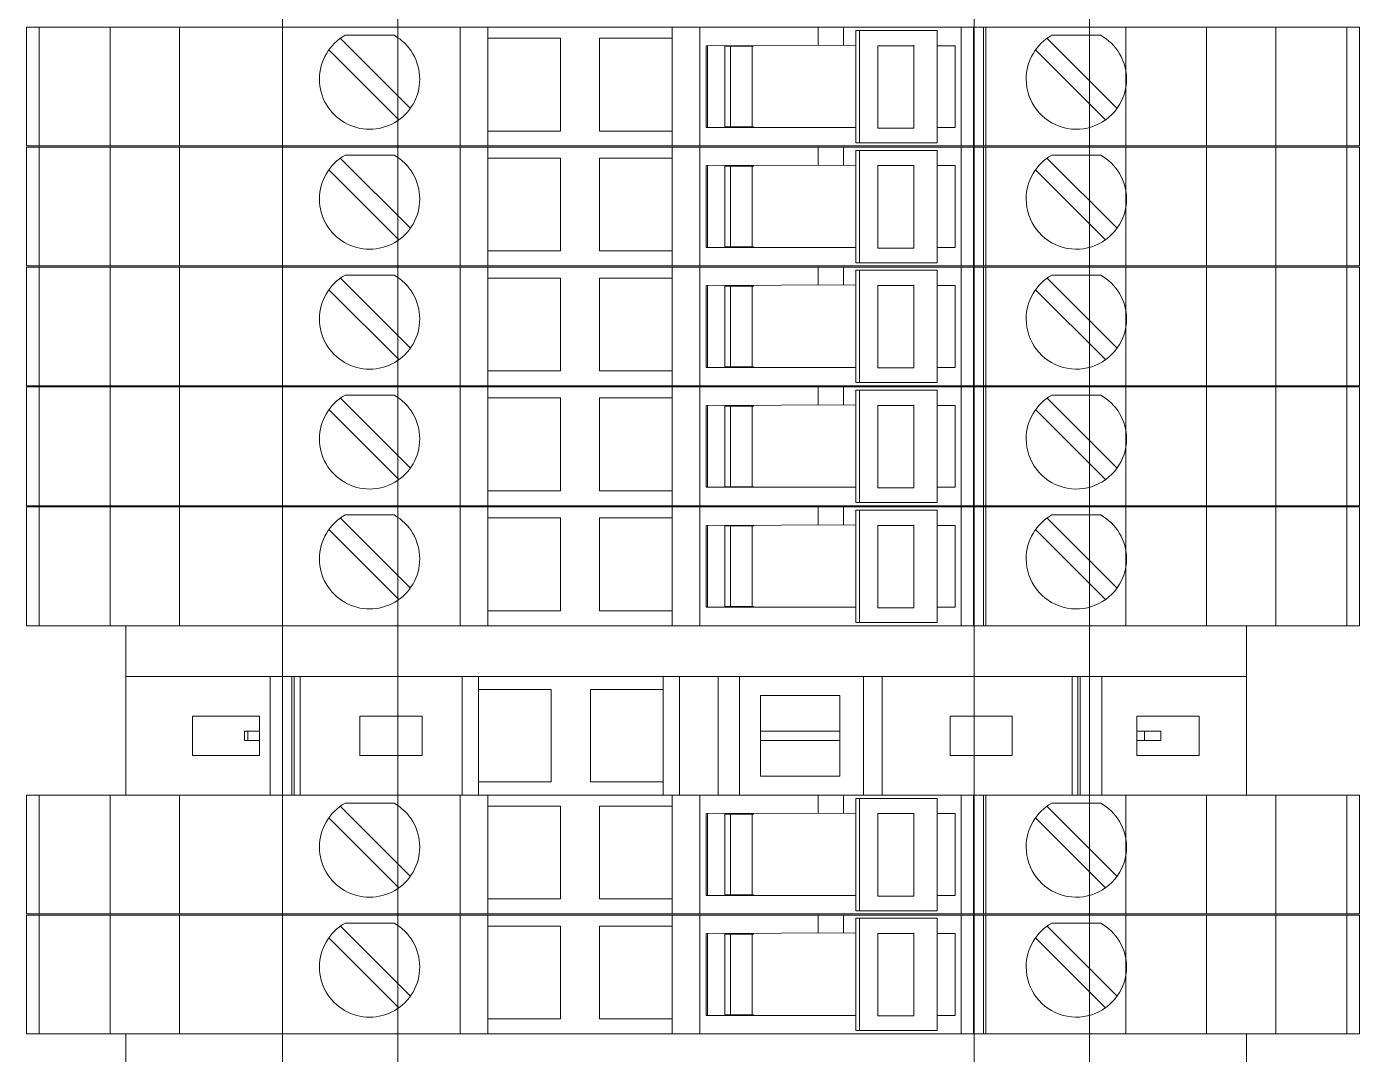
# Model space of a CAD drawing. Header units: millimetres. Extents: x 4962 to 7449, y 754 to 2938.
# Drawn here: x 6796.5 to 6854.3, y 2262.3 to 2306.9 of the extents above; entities that cross this region are included whole.
import ezdxf

# ---------------------------------------------------------------- set-up
doc = ezdxf.new("R2010")
doc.units = ezdxf.units.MM
doc.layers.add('000-PI-Oprema', color=30, linetype='Continuous', lineweight=5)
doc.layers.add('004-PI-DIN Šina', color=3, linetype='Continuous')

msp = doc.modelspace()

# ---------------------------------------------------------------- linework, layer by layer
at = {"color": 0, "linetype": 'ByBlock', "lineweight": 0, "ltscale": 0.25}
for points in [[(6800.846, 2280.885), (6800.846, 2273.535), (6849.446, 2273.535), (6849.446, 2280.885), (6800.846, 2280.885)], [(6800.846, 2263.185), (6800.846, 2255.835), (6849.446, 2255.835), (6849.446, 2263.185), (6800.846, 2263.185)]]:
    msp.add_lwpolyline(points, dxfattribs=at)
at = {"layer": '000-PI-Oprema', "color": 0, "linetype": 'ByBlock', "lineweight": 0}
for p, q in [((6796.546, 2306.835), (6815.346, 2306.835)), ((6796.546, 2301.685), (6796.546, 2306.835)), ((6797.093, 2306.835), (6797.093, 2301.685)), ((6800.17, 2301.685), (6800.17, 2306.835)), ((6803.17, 2301.685), (6803.17, 2306.835)), ((6815.346, 2306.835), (6816.546, 2306.835)), ((6815.346, 2301.685), (6815.346, 2306.835)), ((6824.546, 2306.835), (6816.546, 2306.835)), ((6816.546, 2306.835), (6816.546, 2306.835)), ((6816.546, 2301.685), (6816.546, 2306.835)), ((6824.546, 2306.835), (6825.746, 2306.835)), ((6824.546, 2306.835), (6824.546, 2306.835)), ((6824.546, 2306.835), (6824.546, 2301.685)), ((6825.746, 2306.835), (6830.871, 2306.835)), ((6825.746, 2306.835), (6825.746, 2301.685)), ((6830.346, 2306.835), (6830.346, 2306.835)), ((6831.967, 2306.835), (6830.871, 2306.835)), ((6830.871, 2306.835), (6830.871, 2306.835)), ((6830.871, 2306.835), (6830.874, 2306.054)), ((6831.971, 2306.835), (6831.967, 2306.835)), ((6831.971, 2306.835), (6854.346, 2306.835)), ((6831.971, 2306.835), (6831.971, 2306.835)), ((6831.971, 2306.058), (6831.971, 2306.835)), ((6835.396, 2306.835), (6835.396, 2306.835)), ((6837.077, 2301.685), (6837.077, 2306.835)), ((6837.619, 2306.835), (6837.619, 2301.685)), ((6838.046, 2306.835), (6838.046, 2306.835)), ((6838.046, 2306.835), (6838.046, 2301.685)), ((6838.146, 2301.685), (6838.146, 2306.835)), ((6844.222, 2301.685), (6844.222, 2306.835)), ((6847.722, 2301.685), (6847.722, 2306.835)), ((6850.722, 2301.685), (6850.722, 2306.835)), ((6853.799, 2306.835), (6853.799, 2301.685)), ((6854.346, 2301.685), (6854.346, 2306.835)), ((6810.151, 2306.35), (6813.187, 2303.315)), ((6810.363, 2306.485), (6810.363, 2306.485)), ((6812.48, 2306.485), (6810.363, 2306.485)), ((6812.48, 2306.485), (6812.48, 2306.485)), ((6816.546, 2306.36), (6816.546, 2306.36)), ((6819.696, 2306.36), (6816.546, 2306.36)), ((6819.696, 2302.335), (6819.696, 2306.36)), ((6819.696, 2306.36), (6819.696, 2306.36)), ((6821.396, 2306.36), (6821.396, 2302.335)), ((6821.396, 2306.36), (6821.396, 2306.36)), ((6824.546, 2306.36), (6821.396, 2306.36)), ((6824.546, 2306.36), (6824.546, 2306.36)), ((6832.505, 2306.695), (6832.663, 2306.695)), ((6832.505, 2306.695), (6832.505, 2306.01)), ((6832.663, 2306.695), (6832.663, 2301.825)), ((6832.663, 2306.695), (6836.034, 2306.695)), ((6836.034, 2301.825), (6836.034, 2306.695)), ((6836.034, 2306.695), (6836.034, 2306.695)), ((6840.801, 2306.35), (6840.801, 2306.35)), ((6840.801, 2306.35), (6843.837, 2303.315)), ((6841.013, 2306.485), (6841.013, 2306.485)), ((6841.013, 2306.485), (6843.13, 2306.485)), ((6843.13, 2306.485), (6843.13, 2306.485)), ((6812.692, 2302.82), (6809.656, 2305.855)), ((6815.346, 2305.885), (6815.346, 2303.285)), ((6815.346, 2305.885), (6815.346, 2305.885)), ((6826.021, 2306.035), (6832.505, 2306.06)), ((6826.021, 2306.035), (6826.021, 2306.035)), ((6826.021, 2302.485), (6826.021, 2306.035)), ((6826.071, 2306.035), (6826.071, 2302.485)), ((6826.821, 2306.01), (6827.071, 2306.01)), ((6826.821, 2306.01), (6826.821, 2306.01)), ((6826.821, 2302.51), (6826.821, 2306.01)), ((6827.071, 2302.485), (6827.071, 2306.035)), ((6827.071, 2306.01), (6828.071, 2306.01)), ((6828.008, 2302.51), (6828.008, 2306.01)), ((6828.071, 2306.035), (6828.071, 2306.01)), ((6832.505, 2306.01), (6832.505, 2302.51)), ((6833.46, 2306.035), (6835.027, 2306.035)), ((6833.46, 2306.035), (6833.46, 2302.51)), ((6835.027, 2302.46), (6835.027, 2306.06)), ((6836.034, 2306.035), (6836.821, 2306.035)), ((6836.821, 2306.035), (6836.821, 2306.035)), ((6836.821, 2302.485), (6836.821, 2306.035)), ((6838.146, 2303.285), (6838.146, 2305.885)), ((6838.146, 2305.885), (6838.146, 2305.885)), ((6840.306, 2305.855), (6840.306, 2305.855)), ((6843.342, 2302.82), (6840.306, 2305.855)), ((6815.346, 2303.285), (6815.346, 2303.285)), ((6838.146, 2303.285), (6838.146, 2303.285)), ((6843.342, 2302.82), (6843.342, 2302.82)), ((6843.837, 2303.315), (6843.837, 2303.315)), ((6816.546, 2302.335), (6816.546, 2302.335)), ((6816.546, 2302.335), (6819.696, 2302.335)), ((6819.696, 2302.335), (6819.696, 2302.335)), ((6821.396, 2302.335), (6824.546, 2302.335)), ((6821.396, 2302.335), (6821.396, 2302.335)), ((6824.546, 2302.335), (6824.546, 2302.335)), ((6826.021, 2302.485), (6832.505, 2302.485)), ((6826.021, 2302.485), (6826.021, 2302.485)), ((6826.821, 2302.51), (6826.821, 2302.51)), ((6826.821, 2302.51), (6827.071, 2302.51)), ((6827.071, 2302.51), (6828.071, 2302.51)), ((6828.071, 2302.51), (6828.071, 2302.485)), ((6832.505, 2301.825), (6832.505, 2302.51)), ((6833.46, 2302.51), (6833.46, 2302.46)), ((6833.618, 2302.46), (6833.46, 2302.46)), ((6835.027, 2302.46), (6833.618, 2302.46)), ((6836.034, 2302.485), (6836.821, 2302.485)), ((6836.821, 2302.485), (6836.821, 2302.485)), ((6796.546, 2301.685), (6797.229, 2301.685)), ((6796.546, 2301.685), (6815.346, 2301.685)), ((6796.546, 2301.635), (6815.346, 2301.635)), ((6796.546, 2296.485), (6796.546, 2301.635)), ((6797.093, 2301.635), (6797.093, 2296.485)), ((6800.17, 2296.485), (6800.17, 2301.635)), ((6803.17, 2296.485), (6803.17, 2301.635)), ((6815.346, 2301.685), (6816.546, 2301.685)), ((6815.346, 2301.635), (6816.546, 2301.635)), ((6815.346, 2296.485), (6815.346, 2301.635)), ((6816.546, 2301.685), (6816.546, 2301.685)), ((6824.546, 2301.685), (6816.546, 2301.685)), ((6824.546, 2301.635), (6816.546, 2301.635)), ((6816.546, 2301.635), (6816.546, 2301.635)), ((6816.546, 2296.485), (6816.546, 2301.635)), ((6824.546, 2301.685), (6824.546, 2301.685)), ((6824.546, 2301.685), (6825.746, 2301.685)), ((6824.546, 2301.635), (6825.746, 2301.635)), ((6824.546, 2301.635), (6824.546, 2301.635)), ((6824.546, 2301.635), (6824.546, 2296.485)), ((6825.746, 2301.685), (6843.946, 2301.685)), ((6825.746, 2301.635), (6830.871, 2301.635)), ((6825.746, 2301.635), (6825.746, 2296.485)), ((6830.346, 2301.685), (6830.346, 2301.685)), ((6830.346, 2301.635), (6830.346, 2301.635)), ((6831.967, 2301.635), (6830.871, 2301.635)), ((6830.871, 2301.635), (6830.871, 2301.635)), ((6830.871, 2301.635), (6830.874, 2300.854)), ((6831.971, 2301.635), (6831.967, 2301.635)), ((6831.971, 2301.635), (6854.346, 2301.635)), ((6831.971, 2301.635), (6831.971, 2301.635)), ((6831.971, 2300.858), (6831.971, 2301.635)), ((6832.505, 2301.825), (6832.663, 2301.825)), ((6832.663, 2301.825), (6836.034, 2301.825)), ((6835.396, 2301.685), (6835.396, 2301.685)), ((6835.396, 2301.635), (6835.396, 2301.635)), ((6836.034, 2301.825), (6836.034, 2301.825)), ((6837.077, 2296.485), (6837.077, 2301.635)), ((6837.619, 2301.635), (6837.619, 2296.485)), ((6838.046, 2301.685), (6838.046, 2301.685)), ((6838.046, 2301.635), (6838.046, 2301.635)), ((6838.046, 2301.635), (6838.046, 2296.485)), ((6838.146, 2296.485), (6838.146, 2301.635)), ((6854.346, 2301.685), (6843.946, 2301.685)), ((6844.222, 2296.485), (6844.222, 2301.635)), ((6847.722, 2296.485), (6847.722, 2301.635)), ((6850.722, 2296.485), (6850.722, 2301.635)), ((6853.799, 2301.635), (6853.799, 2296.485)), ((6854.346, 2296.485), (6854.346, 2301.635)), ((6810.151, 2301.15), (6813.187, 2298.115)), ((6810.363, 2301.285), (6810.363, 2301.285)), ((6812.48, 2301.285), (6810.363, 2301.285)), ((6812.48, 2301.285), (6812.48, 2301.285)), ((6816.546, 2301.16), (6816.546, 2301.16)), ((6819.696, 2301.16), (6816.546, 2301.16)), ((6819.696, 2297.135), (6819.696, 2301.16)), ((6819.696, 2301.16), (6819.696, 2301.16)), ((6821.396, 2301.16), (6821.396, 2297.135)), ((6821.396, 2301.16), (6821.396, 2301.16)), ((6824.546, 2301.16), (6821.396, 2301.16)), ((6824.546, 2301.16), (6824.546, 2301.16)), ((6832.505, 2301.495), (6832.663, 2301.495)), ((6832.505, 2301.495), (6832.505, 2300.81)), ((6832.663, 2301.495), (6832.663, 2296.625)), ((6832.663, 2301.495), (6836.034, 2301.495)), ((6836.034, 2296.625), (6836.034, 2301.495)), ((6836.034, 2301.495), (6836.034, 2301.495)), ((6840.801, 2301.15), (6840.801, 2301.15)), ((6840.801, 2301.15), (6843.837, 2298.115)), ((6841.013, 2301.285), (6841.013, 2301.285)), ((6841.013, 2301.285), (6843.13, 2301.285)), ((6843.13, 2301.285), (6843.13, 2301.285)), ((6812.692, 2297.62), (6809.656, 2300.655)), ((6815.346, 2300.685), (6815.346, 2298.085)), ((6815.346, 2300.685), (6815.346, 2300.685)), ((6826.021, 2300.835), (6832.505, 2300.86)), ((6826.021, 2300.835), (6826.021, 2300.835)), ((6826.021, 2297.285), (6826.021, 2300.835)), ((6826.071, 2300.835), (6826.071, 2297.285)), ((6826.821, 2300.81), (6827.071, 2300.81)), ((6826.821, 2300.81), (6826.821, 2300.81)), ((6826.821, 2297.31), (6826.821, 2300.81)), ((6827.071, 2297.285), (6827.071, 2300.835)), ((6827.071, 2300.81), (6828.071, 2300.81)), ((6828.008, 2297.31), (6828.008, 2300.81)), ((6828.071, 2300.835), (6828.071, 2300.81)), ((6832.505, 2300.81), (6832.505, 2297.31)), ((6833.46, 2300.835), (6835.027, 2300.835)), ((6833.46, 2300.835), (6833.46, 2297.31)), ((6835.027, 2297.26), (6835.027, 2300.86)), ((6836.034, 2300.835), (6836.821, 2300.835)), ((6836.821, 2300.835), (6836.821, 2300.835)), ((6836.821, 2297.285), (6836.821, 2300.835)), ((6838.146, 2298.085), (6838.146, 2300.685)), ((6838.146, 2300.685), (6838.146, 2300.685)), ((6840.306, 2300.655), (6840.306, 2300.655)), ((6843.342, 2297.62), (6840.306, 2300.655)), ((6815.346, 2298.085), (6815.346, 2298.085)), ((6838.146, 2298.085), (6838.146, 2298.085)), ((6843.342, 2297.62), (6843.342, 2297.62)), ((6843.837, 2298.115), (6843.837, 2298.115)), ((6816.546, 2297.135), (6816.546, 2297.135)), ((6816.546, 2297.135), (6819.696, 2297.135)), ((6819.696, 2297.135), (6819.696, 2297.135)), ((6821.396, 2297.135), (6824.546, 2297.135)), ((6821.396, 2297.135), (6821.396, 2297.135)), ((6824.546, 2297.135), (6824.546, 2297.135)), ((6826.021, 2297.285), (6832.505, 2297.285)), ((6826.021, 2297.285), (6826.021, 2297.285)), ((6826.821, 2297.31), (6826.821, 2297.31)), ((6826.821, 2297.31), (6827.071, 2297.31)), ((6827.071, 2297.31), (6828.071, 2297.31)), ((6828.071, 2297.31), (6828.071, 2297.285)), ((6832.505, 2296.625), (6832.505, 2297.31)), ((6833.46, 2297.31), (6833.46, 2297.26)), ((6833.618, 2297.26), (6833.46, 2297.26)), ((6835.027, 2297.26), (6833.618, 2297.26)), ((6836.034, 2297.285), (6836.821, 2297.285)), ((6836.821, 2297.285), (6836.821, 2297.285)), ((6796.546, 2296.485), (6797.229, 2296.485)), ((6796.546, 2296.485), (6815.346, 2296.485)), ((6796.546, 2296.435), (6815.346, 2296.435)), ((6796.546, 2291.285), (6796.546, 2296.435)), ((6797.093, 2296.435), (6797.093, 2291.285)), ((6800.17, 2291.285), (6800.17, 2296.435)), ((6803.17, 2291.285), (6803.17, 2296.435)), ((6815.346, 2296.485), (6816.546, 2296.485)), ((6815.346, 2296.435), (6816.546, 2296.435)), ((6815.346, 2291.285), (6815.346, 2296.435)), ((6816.546, 2296.485), (6816.546, 2296.485)), ((6824.546, 2296.485), (6816.546, 2296.485)), ((6824.546, 2296.435), (6816.546, 2296.435)), ((6816.546, 2296.435), (6816.546, 2296.435)), ((6816.546, 2291.285), (6816.546, 2296.435)), ((6824.546, 2296.485), (6824.546, 2296.485)), ((6824.546, 2296.485), (6825.746, 2296.485)), ((6824.546, 2296.435), (6825.746, 2296.435)), ((6824.546, 2296.435), (6824.546, 2296.435)), ((6824.546, 2296.435), (6824.546, 2291.285)), ((6825.746, 2296.485), (6843.946, 2296.485)), ((6825.746, 2296.435), (6830.871, 2296.435)), ((6825.746, 2296.435), (6825.746, 2291.285)), ((6830.346, 2296.485), (6830.346, 2296.485)), ((6830.346, 2296.435), (6830.346, 2296.435)), ((6831.967, 2296.435), (6830.871, 2296.435)), ((6830.871, 2296.435), (6830.871, 2296.435)), ((6830.871, 2296.435), (6830.874, 2295.654)), ((6831.971, 2296.435), (6831.967, 2296.435)), ((6831.971, 2296.435), (6854.346, 2296.435)), ((6831.971, 2296.435), (6831.971, 2296.435)), ((6831.971, 2295.658), (6831.971, 2296.435)), ((6832.505, 2296.625), (6832.663, 2296.625)), ((6832.663, 2296.625), (6836.034, 2296.625)), ((6835.396, 2296.485), (6835.396, 2296.485)), ((6835.396, 2296.435), (6835.396, 2296.435)), ((6836.034, 2296.625), (6836.034, 2296.625)), ((6837.077, 2291.285), (6837.077, 2296.435)), ((6837.619, 2296.435), (6837.619, 2291.285)), ((6838.046, 2296.485), (6838.046, 2296.485)), ((6838.046, 2296.435), (6838.046, 2296.435)), ((6838.046, 2296.435), (6838.046, 2291.285)), ((6838.146, 2291.285), (6838.146, 2296.435)), ((6854.346, 2296.485), (6843.946, 2296.485)), ((6844.222, 2291.285), (6844.222, 2296.435)), ((6847.722, 2291.285), (6847.722, 2296.435)), ((6850.722, 2291.285), (6850.722, 2296.435)), ((6853.799, 2296.435), (6853.799, 2291.285)), ((6854.346, 2291.285), (6854.346, 2296.435)), ((6810.151, 2295.95), (6813.187, 2292.915)), ((6810.363, 2296.085), (6810.363, 2296.085)), ((6812.48, 2296.085), (6810.363, 2296.085)), ((6812.48, 2296.085), (6812.48, 2296.085)), ((6816.546, 2295.96), (6816.546, 2295.96)), ((6819.696, 2295.96), (6816.546, 2295.96)), ((6819.696, 2291.935), (6819.696, 2295.96)), ((6819.696, 2295.96), (6819.696, 2295.96)), ((6821.396, 2295.96), (6821.396, 2291.935)), ((6821.396, 2295.96), (6821.396, 2295.96)), ((6824.546, 2295.96), (6821.396, 2295.96)), ((6824.546, 2295.96), (6824.546, 2295.96)), ((6832.505, 2296.295), (6832.663, 2296.295)), ((6832.505, 2296.295), (6832.505, 2295.61)), ((6832.663, 2296.295), (6832.663, 2291.425)), ((6832.663, 2296.295), (6836.034, 2296.295)), ((6836.034, 2291.425), (6836.034, 2296.295)), ((6836.034, 2296.295), (6836.034, 2296.295)), ((6840.801, 2295.95), (6840.801, 2295.95)), ((6840.801, 2295.95), (6843.837, 2292.915)), ((6841.013, 2296.085), (6841.013, 2296.085)), ((6841.013, 2296.085), (6843.13, 2296.085)), ((6843.13, 2296.085), (6843.13, 2296.085)), ((6812.692, 2292.42), (6809.656, 2295.455)), ((6815.346, 2295.485), (6815.346, 2292.885)), ((6815.346, 2295.485), (6815.346, 2295.485)), ((6826.021, 2295.635), (6832.505, 2295.66)), ((6826.021, 2295.635), (6826.021, 2295.635)), ((6826.021, 2292.085), (6826.021, 2295.635)), ((6826.071, 2295.635), (6826.071, 2292.085)), ((6826.821, 2295.61), (6827.071, 2295.61)), ((6826.821, 2295.61), (6826.821, 2295.61)), ((6826.821, 2292.11), (6826.821, 2295.61)), ((6827.071, 2292.085), (6827.071, 2295.635)), ((6827.071, 2295.61), (6828.071, 2295.61)), ((6828.008, 2292.11), (6828.008, 2295.61)), ((6828.071, 2295.635), (6828.071, 2295.61)), ((6832.505, 2295.61), (6832.505, 2292.11)), ((6833.46, 2295.635), (6835.027, 2295.635)), ((6833.46, 2295.635), (6833.46, 2292.11)), ((6835.027, 2292.06), (6835.027, 2295.66)), ((6836.034, 2295.635), (6836.821, 2295.635)), ((6836.821, 2295.635), (6836.821, 2295.635)), ((6836.821, 2292.085), (6836.821, 2295.635)), ((6838.146, 2292.885), (6838.146, 2295.485)), ((6838.146, 2295.485), (6838.146, 2295.485)), ((6840.306, 2295.455), (6840.306, 2295.455)), ((6843.342, 2292.42), (6840.306, 2295.455)), ((6815.346, 2292.885), (6815.346, 2292.885)), ((6838.146, 2292.885), (6838.146, 2292.885)), ((6843.342, 2292.42), (6843.342, 2292.42)), ((6843.837, 2292.915), (6843.837, 2292.915)), ((6816.546, 2291.935), (6816.546, 2291.935)), ((6816.546, 2291.935), (6819.696, 2291.935)), ((6819.696, 2291.935), (6819.696, 2291.935)), ((6821.396, 2291.935), (6824.546, 2291.935)), ((6821.396, 2291.935), (6821.396, 2291.935)), ((6824.546, 2291.935), (6824.546, 2291.935)), ((6826.021, 2292.085), (6832.505, 2292.085)), ((6826.021, 2292.085), (6826.021, 2292.085)), ((6826.821, 2292.11), (6826.821, 2292.11)), ((6826.821, 2292.11), (6827.071, 2292.11)), ((6827.071, 2292.11), (6828.071, 2292.11)), ((6828.071, 2292.11), (6828.071, 2292.085)), ((6832.505, 2291.425), (6832.505, 2292.11)), ((6833.46, 2292.11), (6833.46, 2292.06)), ((6833.618, 2292.06), (6833.46, 2292.06)), ((6835.027, 2292.06), (6833.618, 2292.06)), ((6836.034, 2292.085), (6836.821, 2292.085)), ((6836.821, 2292.085), (6836.821, 2292.085)), ((6796.546, 2291.285), (6797.229, 2291.285)), ((6796.546, 2291.285), (6815.346, 2291.285)), ((6796.546, 2291.235), (6815.346, 2291.235)), ((6796.546, 2286.085), (6796.546, 2291.235)), ((6797.093, 2291.235), (6797.093, 2286.085)), ((6800.17, 2286.085), (6800.17, 2291.235)), ((6803.17, 2286.085), (6803.17, 2291.235)), ((6815.346, 2291.285), (6816.546, 2291.285)), ((6815.346, 2291.235), (6816.546, 2291.235)), ((6815.346, 2286.085), (6815.346, 2291.235)), ((6816.546, 2291.285), (6816.546, 2291.285)), ((6824.546, 2291.285), (6816.546, 2291.285)), ((6824.546, 2291.235), (6816.546, 2291.235)), ((6816.546, 2291.235), (6816.546, 2291.235)), ((6816.546, 2286.085), (6816.546, 2291.235)), ((6824.546, 2291.285), (6824.546, 2291.285)), ((6824.546, 2291.285), (6825.746, 2291.285)), ((6824.546, 2291.235), (6825.746, 2291.235)), ((6824.546, 2291.235), (6824.546, 2291.235)), ((6824.546, 2291.235), (6824.546, 2286.085)), ((6825.746, 2291.285), (6843.946, 2291.285)), ((6825.746, 2291.235), (6830.871, 2291.235)), ((6825.746, 2291.235), (6825.746, 2286.085)), ((6830.346, 2291.285), (6830.346, 2291.285)), ((6830.346, 2291.235), (6830.346, 2291.235)), ((6831.967, 2291.235), (6830.871, 2291.235)), ((6830.871, 2291.235), (6830.871, 2291.235)), ((6830.871, 2291.235), (6830.874, 2290.454)), ((6831.971, 2291.235), (6831.967, 2291.235)), ((6831.971, 2291.235), (6854.346, 2291.235)), ((6831.971, 2291.235), (6831.971, 2291.235)), ((6831.971, 2290.458), (6831.971, 2291.235)), ((6832.505, 2291.425), (6832.663, 2291.425)), ((6832.663, 2291.425), (6836.034, 2291.425)), ((6835.396, 2291.285), (6835.396, 2291.285)), ((6835.396, 2291.235), (6835.396, 2291.235)), ((6836.034, 2291.425), (6836.034, 2291.425)), ((6837.077, 2286.085), (6837.077, 2291.235)), ((6837.619, 2291.235), (6837.619, 2286.085)), ((6838.046, 2291.285), (6838.046, 2291.285)), ((6838.046, 2291.235), (6838.046, 2291.235)), ((6838.046, 2291.235), (6838.046, 2286.085)), ((6838.146, 2286.085), (6838.146, 2291.235)), ((6854.346, 2291.285), (6843.946, 2291.285)), ((6844.222, 2286.085), (6844.222, 2291.235)), ((6847.722, 2286.085), (6847.722, 2291.235)), ((6850.722, 2286.085), (6850.722, 2291.235)), ((6853.799, 2291.235), (6853.799, 2286.085)), ((6854.346, 2286.085), (6854.346, 2291.235)), ((6810.151, 2290.75), (6813.187, 2287.715)), ((6810.363, 2290.885), (6810.363, 2290.885)), ((6812.48, 2290.885), (6810.363, 2290.885)), ((6812.48, 2290.885), (6812.48, 2290.885)), ((6816.546, 2290.76), (6816.546, 2290.76)), ((6819.696, 2290.76), (6816.546, 2290.76)), ((6819.696, 2286.735), (6819.696, 2290.76)), ((6819.696, 2290.76), (6819.696, 2290.76)), ((6821.396, 2290.76), (6821.396, 2286.735)), ((6821.396, 2290.76), (6821.396, 2290.76)), ((6824.546, 2290.76), (6821.396, 2290.76)), ((6824.546, 2290.76), (6824.546, 2290.76)), ((6832.505, 2291.095), (6832.663, 2291.095)), ((6832.505, 2291.095), (6832.505, 2290.41)), ((6832.663, 2291.095), (6832.663, 2286.225)), ((6832.663, 2291.095), (6836.034, 2291.095)), ((6836.034, 2286.225), (6836.034, 2291.095)), ((6836.034, 2291.095), (6836.034, 2291.095)), ((6840.801, 2290.75), (6840.801, 2290.75)), ((6840.801, 2290.75), (6843.837, 2287.715)), ((6841.013, 2290.885), (6841.013, 2290.885)), ((6841.013, 2290.885), (6843.13, 2290.885)), ((6843.13, 2290.885), (6843.13, 2290.885)), ((6812.692, 2287.22), (6809.656, 2290.255)), ((6815.346, 2290.285), (6815.346, 2287.685)), ((6815.346, 2290.285), (6815.346, 2290.285)), ((6826.021, 2290.435), (6832.505, 2290.46)), ((6826.021, 2290.435), (6826.021, 2290.435)), ((6826.021, 2286.885), (6826.021, 2290.435)), ((6826.071, 2290.435), (6826.071, 2286.885)), ((6826.821, 2290.41), (6827.071, 2290.41)), ((6826.821, 2290.41), (6826.821, 2290.41)), ((6826.821, 2286.91), (6826.821, 2290.41)), ((6827.071, 2286.885), (6827.071, 2290.435)), ((6827.071, 2290.41), (6828.071, 2290.41)), ((6828.008, 2286.91), (6828.008, 2290.41)), ((6828.071, 2290.435), (6828.071, 2290.41)), ((6832.505, 2290.41), (6832.505, 2286.91)), ((6833.46, 2290.435), (6835.027, 2290.435)), ((6833.46, 2290.435), (6833.46, 2286.91)), ((6835.027, 2286.86), (6835.027, 2290.46)), ((6836.034, 2290.435), (6836.821, 2290.435)), ((6836.821, 2290.435), (6836.821, 2290.435)), ((6836.821, 2286.885), (6836.821, 2290.435)), ((6838.146, 2287.685), (6838.146, 2290.285)), ((6838.146, 2290.285), (6838.146, 2290.285)), ((6840.306, 2290.255), (6840.306, 2290.255)), ((6843.342, 2287.22), (6840.306, 2290.255)), ((6815.346, 2287.685), (6815.346, 2287.685)), ((6838.146, 2287.685), (6838.146, 2287.685)), ((6843.342, 2287.22), (6843.342, 2287.22)), ((6843.837, 2287.715), (6843.837, 2287.715)), ((6816.546, 2286.735), (6816.546, 2286.735)), ((6816.546, 2286.735), (6819.696, 2286.735)), ((6819.696, 2286.735), (6819.696, 2286.735)), ((6821.396, 2286.735), (6824.546, 2286.735)), ((6821.396, 2286.735), (6821.396, 2286.735)), ((6824.546, 2286.735), (6824.546, 2286.735)), ((6826.021, 2286.885), (6832.505, 2286.885)), ((6826.021, 2286.885), (6826.021, 2286.885)), ((6826.821, 2286.91), (6826.821, 2286.91)), ((6826.821, 2286.91), (6827.071, 2286.91)), ((6827.071, 2286.91), (6828.071, 2286.91)), ((6828.071, 2286.91), (6828.071, 2286.885)), ((6832.505, 2286.225), (6832.505, 2286.91)), ((6833.46, 2286.91), (6833.46, 2286.86)), ((6833.618, 2286.86), (6833.46, 2286.86)), ((6835.027, 2286.86), (6833.618, 2286.86)), ((6836.034, 2286.885), (6836.821, 2286.885)), ((6836.821, 2286.885), (6836.821, 2286.885)), ((6796.546, 2286.085), (6797.229, 2286.085)), ((6796.546, 2286.085), (6815.346, 2286.085)), ((6796.546, 2286.035), (6815.346, 2286.035)), ((6796.546, 2280.885), (6796.546, 2286.035)), ((6797.093, 2286.035), (6797.093, 2280.885)), ((6800.17, 2280.885), (6800.17, 2286.035)), ((6803.17, 2280.885), (6803.17, 2286.035)), ((6815.346, 2286.085), (6816.546, 2286.085)), ((6815.346, 2286.035), (6816.546, 2286.035)), ((6815.346, 2280.885), (6815.346, 2286.035)), ((6816.546, 2286.085), (6816.546, 2286.085)), ((6824.546, 2286.085), (6816.546, 2286.085)), ((6824.546, 2286.035), (6816.546, 2286.035)), ((6816.546, 2286.035), (6816.546, 2286.035)), ((6816.546, 2280.885), (6816.546, 2286.035)), ((6824.546, 2286.085), (6824.546, 2286.085)), ((6824.546, 2286.085), (6825.746, 2286.085)), ((6824.546, 2286.035), (6825.746, 2286.035)), ((6824.546, 2286.035), (6824.546, 2286.035)), ((6824.546, 2286.035), (6824.546, 2280.885)), ((6825.746, 2286.085), (6843.946, 2286.085)), ((6825.746, 2286.035), (6830.871, 2286.035)), ((6825.746, 2286.035), (6825.746, 2280.885)), ((6830.346, 2286.085), (6830.346, 2286.085)), ((6830.346, 2286.035), (6830.346, 2286.035)), ((6831.967, 2286.035), (6830.871, 2286.035)), ((6830.871, 2286.035), (6830.871, 2286.035)), ((6830.871, 2286.035), (6830.874, 2285.254)), ((6831.971, 2286.035), (6831.967, 2286.035)), ((6831.971, 2286.035), (6854.346, 2286.035)), ((6831.971, 2286.035), (6831.971, 2286.035)), ((6831.971, 2285.258), (6831.971, 2286.035)), ((6832.505, 2286.225), (6832.663, 2286.225)), ((6832.663, 2286.225), (6836.034, 2286.225)), ((6835.396, 2286.085), (6835.396, 2286.085)), ((6835.396, 2286.035), (6835.396, 2286.035)), ((6836.034, 2286.225), (6836.034, 2286.225)), ((6837.077, 2280.885), (6837.077, 2286.035)), ((6837.619, 2286.035), (6837.619, 2280.885)), ((6838.046, 2286.085), (6838.046, 2286.085)), ((6838.046, 2286.035), (6838.046, 2286.035)), ((6838.046, 2286.035), (6838.046, 2280.885)), ((6838.146, 2280.885), (6838.146, 2286.035)), ((6854.346, 2286.085), (6843.946, 2286.085)), ((6844.222, 2280.885), (6844.222, 2286.035)), ((6847.722, 2280.885), (6847.722, 2286.035)), ((6850.722, 2280.885), (6850.722, 2286.035)), ((6853.799, 2286.035), (6853.799, 2280.885)), ((6854.346, 2280.885), (6854.346, 2286.035)), ((6810.151, 2285.55), (6813.187, 2282.515)), ((6810.363, 2285.685), (6810.363, 2285.685)), ((6812.48, 2285.685), (6810.363, 2285.685)), ((6812.48, 2285.685), (6812.48, 2285.685)), ((6816.546, 2285.56), (6816.546, 2285.56)), ((6819.696, 2285.56), (6816.546, 2285.56)), ((6819.696, 2281.535), (6819.696, 2285.56)), ((6819.696, 2285.56), (6819.696, 2285.56)), ((6821.396, 2285.56), (6821.396, 2281.535)), ((6821.396, 2285.56), (6821.396, 2285.56)), ((6824.546, 2285.56), (6821.396, 2285.56)), ((6824.546, 2285.56), (6824.546, 2285.56)), ((6832.505, 2285.895), (6832.663, 2285.895)), ((6832.505, 2285.895), (6832.505, 2285.21)), ((6832.663, 2285.895), (6832.663, 2281.025)), ((6832.663, 2285.895), (6836.034, 2285.895)), ((6836.034, 2281.025), (6836.034, 2285.895)), ((6836.034, 2285.895), (6836.034, 2285.895)), ((6840.801, 2285.55), (6840.801, 2285.55)), ((6840.801, 2285.55), (6843.837, 2282.515)), ((6841.013, 2285.685), (6841.013, 2285.685)), ((6841.013, 2285.685), (6843.13, 2285.685)), ((6843.13, 2285.685), (6843.13, 2285.685)), ((6812.692, 2282.02), (6809.656, 2285.055)), ((6815.346, 2285.085), (6815.346, 2282.485)), ((6815.346, 2285.085), (6815.346, 2285.085)), ((6826.021, 2285.235), (6832.505, 2285.26)), ((6826.021, 2285.235), (6826.021, 2285.235)), ((6826.021, 2281.685), (6826.021, 2285.235)), ((6826.071, 2285.235), (6826.071, 2281.685)), ((6826.821, 2285.21), (6827.071, 2285.21)), ((6826.821, 2285.21), (6826.821, 2285.21)), ((6826.821, 2281.71), (6826.821, 2285.21)), ((6827.071, 2281.685), (6827.071, 2285.235)), ((6827.071, 2285.21), (6828.071, 2285.21)), ((6828.008, 2281.71), (6828.008, 2285.21)), ((6828.071, 2285.235), (6828.071, 2285.21)), ((6832.505, 2285.21), (6832.505, 2281.71)), ((6833.46, 2285.235), (6835.027, 2285.235)), ((6833.46, 2285.235), (6833.46, 2281.71)), ((6835.027, 2281.66), (6835.027, 2285.26)), ((6836.034, 2285.235), (6836.821, 2285.235)), ((6836.821, 2285.235), (6836.821, 2285.235)), ((6836.821, 2281.685), (6836.821, 2285.235)), ((6838.146, 2282.485), (6838.146, 2285.085)), ((6838.146, 2285.085), (6838.146, 2285.085)), ((6840.306, 2285.055), (6840.306, 2285.055)), ((6843.342, 2282.02), (6840.306, 2285.055)), ((6815.346, 2282.485), (6815.346, 2282.485)), ((6838.146, 2282.485), (6838.146, 2282.485)), ((6843.342, 2282.02), (6843.342, 2282.02)), ((6843.837, 2282.515), (6843.837, 2282.515)), ((6816.546, 2281.535), (6816.546, 2281.535)), ((6816.546, 2281.535), (6819.696, 2281.535)), ((6819.696, 2281.535), (6819.696, 2281.535)), ((6821.396, 2281.535), (6824.546, 2281.535)), ((6821.396, 2281.535), (6821.396, 2281.535)), ((6824.546, 2281.535), (6824.546, 2281.535)), ((6826.021, 2281.685), (6832.505, 2281.685)), ((6826.021, 2281.685), (6826.021, 2281.685)), ((6826.821, 2281.71), (6826.821, 2281.71)), ((6826.821, 2281.71), (6827.071, 2281.71)), ((6827.071, 2281.71), (6828.071, 2281.71)), ((6828.071, 2281.71), (6828.071, 2281.685)), ((6832.505, 2281.025), (6832.505, 2281.71)), ((6833.46, 2281.71), (6833.46, 2281.66)), ((6833.618, 2281.66), (6833.46, 2281.66)), ((6835.027, 2281.66), (6833.618, 2281.66)), ((6836.034, 2281.685), (6836.821, 2281.685)), ((6836.821, 2281.685), (6836.821, 2281.685)), ((6796.546, 2280.885), (6797.229, 2280.885)), ((6796.546, 2280.885), (6815.346, 2280.885)), ((6800.846, 2280.885), (6800.846, 2273.535)), ((6849.446, 2280.885), (6800.846, 2280.885)), ((6815.346, 2280.885), (6816.546, 2280.885)), ((6816.546, 2280.885), (6816.546, 2280.885)), ((6824.546, 2280.885), (6816.546, 2280.885)), ((6824.546, 2280.885), (6824.546, 2280.885)), ((6824.546, 2280.885), (6825.746, 2280.885)), ((6825.746, 2280.885), (6843.946, 2280.885)), ((6830.346, 2280.885), (6830.346, 2280.885)), ((6832.505, 2281.025), (6832.663, 2281.025)), ((6832.663, 2281.025), (6836.034, 2281.025)), ((6835.396, 2280.885), (6835.396, 2280.885)), ((6836.034, 2281.025), (6836.034, 2281.025)), ((6838.046, 2280.885), (6838.046, 2280.885)), ((6854.346, 2280.885), (6843.946, 2280.885)), ((6849.446, 2273.535), (6849.446, 2280.885)), ((6807.112, 2278.685), (6800.846, 2278.685)), ((6807.112, 2273.535), (6807.112, 2278.685)), ((6808.048, 2278.685), (6807.112, 2278.685)), ((6808.048, 2273.535), (6808.048, 2278.685)), ((6808.149, 2278.685), (6808.048, 2278.685)), ((6808.149, 2278.685), (6808.149, 2273.535)), ((6808.407, 2278.685), (6808.149, 2278.685)), ((6808.407, 2278.685), (6808.407, 2273.535)), ((6815.428, 2278.685), (6808.407, 2278.685)), ((6815.428, 2278.685), (6816.146, 2278.685)), ((6815.428, 2273.535), (6815.428, 2278.685)), ((6816.146, 2278.11), (6816.146, 2278.685)), ((6816.146, 2278.685), (6824.146, 2278.685)), ((6824.146, 2278.685), (6824.146, 2278.11)), ((6824.146, 2278.685), (6824.865, 2278.685)), ((6824.865, 2278.685), (6826.537, 2278.685)), ((6824.865, 2273.535), (6824.865, 2278.685)), ((6827.462, 2278.685), (6826.537, 2278.685)), ((6826.537, 2278.685), (6826.537, 2273.535)), ((6832.836, 2278.685), (6827.462, 2278.685)), ((6827.462, 2278.685), (6827.462, 2273.535)), ((6832.836, 2278.685), (6832.836, 2273.535)), ((6833.656, 2278.685), (6832.836, 2278.685)), ((6833.656, 2273.535), (6833.656, 2278.685)), ((6833.656, 2278.685), (6841.886, 2278.685)), ((6841.886, 2278.685), (6841.886, 2273.535)), ((6841.886, 2278.685), (6842.144, 2278.685)), ((6842.144, 2273.535), (6842.144, 2278.685)), ((6842.144, 2278.685), (6842.244, 2278.685)), ((6843.181, 2278.685), (6842.244, 2278.685)), ((6842.244, 2273.535), (6842.244, 2278.685)), ((6843.181, 2278.685), (6849.446, 2278.685)), ((6843.181, 2273.535), (6843.181, 2278.685)), ((6816.146, 2274.11), (6816.146, 2278.11)), ((6816.146, 2278.11), (6819.296, 2278.11)), ((6819.296, 2278.11), (6819.296, 2274.11)), ((6820.996, 2278.11), (6824.146, 2278.11)), ((6820.996, 2274.11), (6820.996, 2278.11)), ((6824.146, 2278.11), (6824.146, 2274.11)), ((6828.371, 2277.86), (6831.821, 2277.86)), ((6828.371, 2276.31), (6828.371, 2277.86)), ((6831.821, 2277.86), (6831.821, 2276.31)), ((6803.746, 2275.26), (6803.746, 2276.96)), ((6803.746, 2276.96), (6806.646, 2276.96)), ((6806.646, 2276.96), (6806.646, 2276.31)), ((6810.996, 2276.96), (6813.696, 2276.96)), ((6810.996, 2275.26), (6810.996, 2276.96)), ((6813.696, 2276.96), (6813.696, 2275.26)), ((6836.596, 2276.96), (6839.296, 2276.96)), ((6836.596, 2275.26), (6836.596, 2276.96)), ((6839.296, 2276.96), (6839.296, 2275.26)), ((6844.696, 2276.31), (6844.696, 2276.96)), ((6844.696, 2276.96), (6847.396, 2276.96)), ((6847.396, 2276.96), (6847.396, 2275.26)), ((6806.132, 2276.31), (6806.001, 2276.31)), ((6806.001, 2275.91), (6806.001, 2276.31)), ((6806.132, 2276.31), (6806.132, 2275.91)), ((6806.132, 2276.31), (6806.646, 2276.31)), ((6806.646, 2276.31), (6806.646, 2275.91)), ((6828.371, 2276.31), (6831.821, 2276.31)), ((6828.371, 2275.91), (6828.371, 2276.31)), ((6831.821, 2276.31), (6831.821, 2275.91)), ((6844.696, 2275.91), (6844.696, 2276.31)), ((6844.696, 2276.31), (6845.032, 2276.31)), ((6845.032, 2276.31), (6845.032, 2275.91)), ((6845.732, 2276.31), (6845.032, 2276.31)), ((6845.732, 2276.31), (6845.732, 2275.91)), ((6806.132, 2275.91), (6806.001, 2275.91)), ((6806.132, 2275.91), (6806.646, 2275.91)), ((6806.646, 2275.91), (6806.646, 2275.26)), ((6828.371, 2275.91), (6831.821, 2275.91)), ((6828.371, 2274.36), (6828.371, 2275.91)), ((6831.821, 2275.91), (6831.821, 2274.36)), ((6844.696, 2275.91), (6845.032, 2275.91)), ((6844.696, 2275.26), (6844.696, 2275.91)), ((6845.732, 2275.91), (6845.032, 2275.91)), ((6806.646, 2275.26), (6803.746, 2275.26)), ((6813.696, 2275.26), (6810.996, 2275.26)), ((6839.296, 2275.26), (6836.596, 2275.26)), ((6847.396, 2275.26), (6844.696, 2275.26)), ((6819.296, 2274.11), (6816.146, 2274.11)), ((6816.146, 2273.535), (6816.146, 2274.11)), ((6824.146, 2274.11), (6820.996, 2274.11)), ((6824.146, 2274.11), (6824.146, 2273.535)), ((6831.821, 2274.36), (6828.371, 2274.36)), ((6796.546, 2273.535), (6815.346, 2273.535)), ((6796.546, 2268.385), (6796.546, 2273.535)), ((6797.093, 2273.535), (6797.093, 2268.385)), ((6800.17, 2268.385), (6800.17, 2273.535)), ((6803.17, 2268.385), (6803.17, 2273.535)), ((6808.048, 2273.535), (6807.112, 2273.535)), ((6808.149, 2273.535), (6808.048, 2273.535)), ((6808.407, 2273.535), (6808.149, 2273.535)), ((6815.346, 2273.535), (6816.546, 2273.535)), ((6815.346, 2268.385), (6815.346, 2273.535)), ((6815.428, 2273.535), (6816.146, 2273.535)), ((6824.546, 2273.535), (6816.546, 2273.535)), ((6816.546, 2273.535), (6816.546, 2273.535)), ((6816.546, 2268.385), (6816.546, 2273.535)), ((6824.546, 2273.535), (6825.746, 2273.535)), ((6824.546, 2273.535), (6824.546, 2273.535)), ((6824.546, 2273.535), (6824.546, 2268.385)), ((6825.746, 2273.535), (6830.871, 2273.535)), ((6825.746, 2273.535), (6825.746, 2268.385)), ((6830.346, 2273.535), (6830.346, 2273.535)), ((6831.967, 2273.535), (6830.871, 2273.535)), ((6830.871, 2273.535), (6830.871, 2273.535)), ((6830.871, 2273.535), (6830.874, 2272.754)), ((6831.971, 2273.535), (6831.967, 2273.535)), ((6831.971, 2273.535), (6854.346, 2273.535)), ((6831.971, 2273.535), (6831.971, 2273.535)), ((6831.971, 2272.758), (6831.971, 2273.535)), ((6832.505, 2273.395), (6832.663, 2273.395)), ((6832.505, 2273.395), (6832.505, 2272.71)), ((6832.663, 2273.395), (6832.663, 2268.525)), ((6832.663, 2273.395), (6836.034, 2273.395)), ((6835.396, 2273.535), (6835.396, 2273.535)), ((6836.034, 2268.525), (6836.034, 2273.395)), ((6836.034, 2273.395), (6836.034, 2273.395)), ((6837.077, 2268.385), (6837.077, 2273.535)), ((6837.619, 2273.535), (6837.619, 2268.385)), ((6838.046, 2273.535), (6838.046, 2273.535)), ((6838.046, 2273.535), (6838.046, 2268.385)), ((6838.146, 2268.385), (6838.146, 2273.535)), ((6844.222, 2268.385), (6844.222, 2273.535)), ((6847.722, 2268.385), (6847.722, 2273.535)), ((6850.722, 2268.385), (6850.722, 2273.535)), ((6853.799, 2273.535), (6853.799, 2268.385)), ((6854.346, 2268.385), (6854.346, 2273.535)), ((6810.151, 2273.05), (6813.187, 2270.015)), ((6810.363, 2273.185), (6810.363, 2273.185)), ((6812.48, 2273.185), (6810.363, 2273.185)), ((6812.48, 2273.185), (6812.48, 2273.185)), ((6816.546, 2273.06), (6816.546, 2273.06)), ((6819.696, 2273.06), (6816.546, 2273.06)), ((6819.696, 2269.035), (6819.696, 2273.06)), ((6819.696, 2273.06), (6819.696, 2273.06)), ((6821.396, 2273.06), (6821.396, 2269.035)), ((6821.396, 2273.06), (6821.396, 2273.06)), ((6824.546, 2273.06), (6821.396, 2273.06)), ((6824.546, 2273.06), (6824.546, 2273.06)), ((6826.021, 2272.735), (6832.505, 2272.76)), ((6826.021, 2272.735), (6826.021, 2272.735)), ((6826.021, 2269.185), (6826.021, 2272.735)), ((6826.071, 2272.735), (6826.071, 2269.185)), ((6826.821, 2272.71), (6827.071, 2272.71)), ((6826.821, 2272.71), (6826.821, 2272.71)), ((6826.821, 2269.21), (6826.821, 2272.71)), ((6827.071, 2269.185), (6827.071, 2272.735)), ((6827.071, 2272.71), (6828.071, 2272.71)), ((6828.008, 2269.21), (6828.008, 2272.71)), ((6828.071, 2272.735), (6828.071, 2272.71)), ((6832.505, 2272.71), (6832.505, 2269.21)), ((6833.46, 2272.735), (6835.027, 2272.735)), ((6833.46, 2272.735), (6833.46, 2269.21)), ((6835.027, 2269.16), (6835.027, 2272.76)), ((6836.034, 2272.735), (6836.821, 2272.735)), ((6836.821, 2272.735), (6836.821, 2272.735)), ((6836.821, 2269.185), (6836.821, 2272.735)), ((6840.801, 2273.05), (6840.801, 2273.05)), ((6840.801, 2273.05), (6843.837, 2270.015)), ((6841.013, 2273.185), (6841.013, 2273.185)), ((6841.013, 2273.185), (6843.13, 2273.185)), ((6843.13, 2273.185), (6843.13, 2273.185)), ((6812.692, 2269.52), (6809.656, 2272.555)), ((6815.346, 2272.585), (6815.346, 2269.985)), ((6815.346, 2272.585), (6815.346, 2272.585)), ((6838.146, 2269.985), (6838.146, 2272.585)), ((6838.146, 2272.585), (6838.146, 2272.585)), ((6840.306, 2272.555), (6840.306, 2272.555)), ((6843.342, 2269.52), (6840.306, 2272.555)), ((6815.346, 2269.985), (6815.346, 2269.985)), ((6838.146, 2269.985), (6838.146, 2269.985)), ((6843.837, 2270.015), (6843.837, 2270.015)), ((6843.342, 2269.52), (6843.342, 2269.52)), ((6816.546, 2269.035), (6816.546, 2269.035)), ((6816.546, 2269.035), (6819.696, 2269.035)), ((6819.696, 2269.035), (6819.696, 2269.035)), ((6821.396, 2269.035), (6824.546, 2269.035)), ((6821.396, 2269.035), (6821.396, 2269.035)), ((6824.546, 2269.035), (6824.546, 2269.035)), ((6826.021, 2269.185), (6832.505, 2269.185)), ((6826.021, 2269.185), (6826.021, 2269.185)), ((6826.821, 2269.21), (6826.821, 2269.21)), ((6826.821, 2269.21), (6827.071, 2269.21)), ((6827.071, 2269.21), (6828.071, 2269.21)), ((6828.071, 2269.21), (6828.071, 2269.185)), ((6832.505, 2268.525), (6832.505, 2269.21)), ((6833.46, 2269.21), (6833.46, 2269.16)), ((6833.618, 2269.16), (6833.46, 2269.16)), ((6835.027, 2269.16), (6833.618, 2269.16)), ((6836.034, 2269.185), (6836.821, 2269.185)), ((6836.821, 2269.185), (6836.821, 2269.185)), ((6796.546, 2268.385), (6797.229, 2268.385)), ((6796.546, 2268.385), (6815.346, 2268.385)), ((6796.546, 2268.335), (6815.346, 2268.335)), ((6796.546, 2263.185), (6796.546, 2268.335)), ((6797.093, 2268.335), (6797.093, 2263.185)), ((6800.17, 2263.185), (6800.17, 2268.335)), ((6803.17, 2263.185), (6803.17, 2268.335)), ((6815.346, 2268.385), (6816.546, 2268.385)), ((6815.346, 2268.335), (6816.546, 2268.335)), ((6815.346, 2263.185), (6815.346, 2268.335)), ((6816.546, 2268.385), (6816.546, 2268.385)), ((6824.546, 2268.385), (6816.546, 2268.385)), ((6824.546, 2268.335), (6816.546, 2268.335)), ((6816.546, 2268.335), (6816.546, 2268.335)), ((6816.546, 2263.185), (6816.546, 2268.335)), ((6824.546, 2268.385), (6824.546, 2268.385)), ((6824.546, 2268.385), (6825.746, 2268.385)), ((6824.546, 2268.335), (6825.746, 2268.335)), ((6824.546, 2268.335), (6824.546, 2268.335)), ((6824.546, 2268.335), (6824.546, 2263.185)), ((6825.746, 2268.385), (6843.946, 2268.385)), ((6825.746, 2268.335), (6830.871, 2268.335)), ((6825.746, 2268.335), (6825.746, 2263.185)), ((6830.346, 2268.385), (6830.346, 2268.385)), ((6830.346, 2268.335), (6830.346, 2268.335)), ((6831.967, 2268.335), (6830.871, 2268.335)), ((6830.871, 2268.335), (6830.871, 2268.335)), ((6830.871, 2268.335), (6830.874, 2267.554)), ((6831.971, 2268.335), (6831.967, 2268.335)), ((6831.971, 2268.335), (6854.346, 2268.335)), ((6831.971, 2268.335), (6831.971, 2268.335)), ((6831.971, 2267.558), (6831.971, 2268.335)), ((6832.505, 2268.525), (6832.663, 2268.525)), ((6832.505, 2268.195), (6832.663, 2268.195)), ((6832.505, 2268.195), (6832.505, 2267.51)), ((6832.663, 2268.525), (6836.034, 2268.525)), ((6832.663, 2268.195), (6832.663, 2263.325)), ((6832.663, 2268.195), (6836.034, 2268.195)), ((6835.396, 2268.385), (6835.396, 2268.385)), ((6835.396, 2268.335), (6835.396, 2268.335)), ((6836.034, 2268.525), (6836.034, 2268.525)), ((6836.034, 2263.325), (6836.034, 2268.195)), ((6836.034, 2268.195), (6836.034, 2268.195)), ((6837.077, 2263.185), (6837.077, 2268.335)), ((6837.619, 2268.335), (6837.619, 2263.185)), ((6838.046, 2268.385), (6838.046, 2268.385)), ((6838.046, 2268.335), (6838.046, 2268.335)), ((6838.046, 2268.335), (6838.046, 2263.185)), ((6838.146, 2263.185), (6838.146, 2268.335)), ((6854.346, 2268.385), (6843.946, 2268.385)), ((6844.222, 2263.185), (6844.222, 2268.335)), ((6847.722, 2263.185), (6847.722, 2268.335)), ((6850.722, 2263.185), (6850.722, 2268.335)), ((6853.799, 2268.335), (6853.799, 2263.185)), ((6854.346, 2263.185), (6854.346, 2268.335)), ((6810.151, 2267.85), (6813.187, 2264.815)), ((6810.363, 2267.985), (6810.363, 2267.985)), ((6812.48, 2267.985), (6810.363, 2267.985)), ((6812.48, 2267.985), (6812.48, 2267.985)), ((6816.546, 2267.86), (6816.546, 2267.86)), ((6819.696, 2267.86), (6816.546, 2267.86)), ((6819.696, 2263.835), (6819.696, 2267.86)), ((6819.696, 2267.86), (6819.696, 2267.86)), ((6821.396, 2267.86), (6821.396, 2263.835)), ((6821.396, 2267.86), (6821.396, 2267.86)), ((6824.546, 2267.86), (6821.396, 2267.86)), ((6824.546, 2267.86), (6824.546, 2267.86)), ((6826.021, 2267.535), (6832.505, 2267.56)), ((6826.021, 2267.535), (6826.021, 2267.535)), ((6826.021, 2263.985), (6826.021, 2267.535)), ((6826.071, 2267.535), (6826.071, 2263.985)), ((6826.821, 2267.51), (6827.071, 2267.51)), ((6826.821, 2267.51), (6826.821, 2267.51)), ((6826.821, 2264.01), (6826.821, 2267.51)), ((6827.071, 2263.985), (6827.071, 2267.535)), ((6827.071, 2267.51), (6828.071, 2267.51)), ((6828.008, 2264.01), (6828.008, 2267.51)), ((6828.071, 2267.535), (6828.071, 2267.51)), ((6832.505, 2267.51), (6832.505, 2264.01)), ((6833.46, 2267.535), (6835.027, 2267.535)), ((6833.46, 2267.535), (6833.46, 2264.01)), ((6835.027, 2263.96), (6835.027, 2267.56)), ((6836.034, 2267.535), (6836.821, 2267.535)), ((6836.821, 2267.535), (6836.821, 2267.535)), ((6836.821, 2263.985), (6836.821, 2267.535)), ((6840.801, 2267.85), (6840.801, 2267.85)), ((6840.801, 2267.85), (6843.837, 2264.815)), ((6841.013, 2267.985), (6841.013, 2267.985)), ((6841.013, 2267.985), (6843.13, 2267.985)), ((6843.13, 2267.985), (6843.13, 2267.985)), ((6812.692, 2264.32), (6809.656, 2267.355)), ((6815.346, 2267.385), (6815.346, 2264.785)), ((6815.346, 2267.385), (6815.346, 2267.385)), ((6838.146, 2264.785), (6838.146, 2267.385)), ((6838.146, 2267.385), (6838.146, 2267.385)), ((6840.306, 2267.355), (6840.306, 2267.355)), ((6843.342, 2264.32), (6840.306, 2267.355)), ((6815.346, 2264.785), (6815.346, 2264.785)), ((6838.146, 2264.785), (6838.146, 2264.785)), ((6843.837, 2264.815), (6843.837, 2264.815)), ((6843.342, 2264.32), (6843.342, 2264.32)), ((6816.546, 2263.835), (6816.546, 2263.835)), ((6816.546, 2263.835), (6819.696, 2263.835)), ((6819.696, 2263.835), (6819.696, 2263.835)), ((6821.396, 2263.835), (6824.546, 2263.835)), ((6821.396, 2263.835), (6821.396, 2263.835)), ((6824.546, 2263.835), (6824.546, 2263.835)), ((6826.021, 2263.985), (6832.505, 2263.985)), ((6826.021, 2263.985), (6826.021, 2263.985)), ((6826.821, 2264.01), (6826.821, 2264.01)), ((6826.821, 2264.01), (6827.071, 2264.01)), ((6827.071, 2264.01), (6828.071, 2264.01)), ((6828.071, 2264.01), (6828.071, 2263.985)), ((6832.505, 2263.325), (6832.505, 2264.01)), ((6833.46, 2264.01), (6833.46, 2263.96)), ((6833.618, 2263.96), (6833.46, 2263.96)), ((6835.027, 2263.96), (6833.618, 2263.96)), ((6836.034, 2263.985), (6836.821, 2263.985)), ((6836.821, 2263.985), (6836.821, 2263.985)), ((6796.546, 2263.185), (6797.229, 2263.185)), ((6796.546, 2263.185), (6815.346, 2263.185)), ((6800.846, 2263.185), (6800.846, 2255.835)), ((6849.446, 2263.185), (6800.846, 2263.185)), ((6815.346, 2263.185), (6816.546, 2263.185)), ((6816.546, 2263.185), (6816.546, 2263.185)), ((6824.546, 2263.185), (6816.546, 2263.185)), ((6824.546, 2263.185), (6824.546, 2263.185)), ((6824.546, 2263.185), (6825.746, 2263.185)), ((6825.746, 2263.185), (6843.946, 2263.185)), ((6830.346, 2263.185), (6830.346, 2263.185)), ((6832.505, 2263.325), (6832.663, 2263.325)), ((6832.663, 2263.325), (6836.034, 2263.325)), ((6835.396, 2263.185), (6835.396, 2263.185)), ((6836.034, 2263.325), (6836.034, 2263.325)), ((6838.046, 2263.185), (6838.046, 2263.185)), ((6854.346, 2263.185), (6843.946, 2263.185)), ((6849.446, 2255.835), (6849.446, 2263.185))]:
    msp.add_line(p, q, dxfattribs=at)
at = {"layer": '000-PI-Oprema', "color": 0, "linetype": 'ByBlock', "lineweight": 0, "ltscale": 0.25}
msp.add_line((6849.446, 2273.535), (6800.846, 2273.535), dxfattribs=at)
at = {"layer": '000-PI-Oprema', "color": 0, "linetype": 'ByBlock', "lineweight": 0}
for centre, start, end in [((6811.421, 2304.585), 119.12459, 179.99998), ((6811.421, 2304.585), 0.00002, 60.87541), ((6842.071, 2304.585), 119.12459, 179.99998), ((6842.071, 2304.585), 30.45032, 60.87541), ((6811.421, 2304.585), 179.99998, 0.00002), ((6842.071, 2304.585), 179.99998, 329.54972), ((6811.421, 2299.385), 119.12459, 179.99998), ((6811.421, 2299.385), 0.00002, 60.87541), ((6842.071, 2299.385), 119.12459, 179.99998), ((6842.071, 2299.385), 30.45032, 60.87541), ((6811.421, 2299.385), 179.99998, 0.00002), ((6842.071, 2299.385), 179.99998, 329.54972), ((6811.421, 2294.185), 119.12459, 179.99998), ((6811.421, 2294.185), 0.00002, 60.87541), ((6842.071, 2294.185), 119.12459, 179.99998), ((6842.071, 2294.185), 30.45032, 60.87541), ((6811.421, 2294.185), 179.99998, 0.00002), ((6842.071, 2294.185), 179.99998, 329.54972), ((6811.421, 2288.985), 119.12459, 179.99998), ((6811.421, 2288.985), 0.00002, 60.87541), ((6842.071, 2288.985), 119.12459, 179.99998), ((6842.071, 2288.985), 30.45032, 60.87541), ((6811.421, 2288.985), 179.99998, 0.00002), ((6842.071, 2288.985), 179.99998, 329.54972), ((6811.421, 2283.785), 119.12459, 179.99998), ((6811.421, 2283.785), 0.00002, 60.87541), ((6842.071, 2283.785), 119.12459, 179.99998), ((6842.071, 2283.785), 30.45032, 60.87541), ((6811.421, 2283.785), 179.99998, 0.00002), ((6842.071, 2283.785), 179.99998, 329.54972), ((6811.421, 2271.285), 119.12459, 179.99998), ((6811.421, 2271.285), 0.00002, 60.87541), ((6842.071, 2271.285), 119.12459, 179.99998), ((6842.071, 2271.285), 30.45032, 60.87541), ((6811.421, 2271.285), 179.99998, 0.00002), ((6842.071, 2271.285), 179.99998, 329.54972), ((6811.421, 2266.085), 119.12459, 179.99998), ((6811.421, 2266.085), 0.00002, 60.87541), ((6842.071, 2266.085), 119.12459, 179.99998), ((6842.071, 2266.085), 30.45032, 60.87541), ((6811.421, 2266.085), 179.99998, 0.00002), ((6842.071, 2266.085), 179.99998, 329.54972)]:
    msp.add_arc(centre, 2.175, start, end, dxfattribs=at)
at = {"layer": '000-PI-Oprema', "color": 0, "linetype": 'ByBlock', "lineweight": 0, "extrusion": (0, 0, -1)}
for centre, start_param, end_param in [((6842.071, 2304.585), -2.102255, -1.570796), ((6842.071, 2304.585), -1.570796, -1.039338), ((6842.071, 2299.385), -2.102255, -1.570796), ((6842.071, 2299.385), -1.570796, -1.039338), ((6842.071, 2294.185), -2.102255, -1.570796), ((6842.071, 2294.185), -1.570796, -1.039338), ((6842.071, 2288.985), -2.102255, -1.570796), ((6842.071, 2288.985), -1.570796, -1.039338), ((6842.071, 2283.785), -2.102255, -1.570796), ((6842.071, 2283.785), -1.570796, -1.039338), ((6842.071, 2271.285), -2.102255, -1.570796), ((6842.071, 2271.285), -1.570796, -1.039338), ((6842.071, 2266.085), -2.102255, -1.570796), ((6842.071, 2266.085), -1.570796, -1.039338)]:
    msp.add_ellipse(centre, major_axis=(0, -2.175), ratio=1, start_param=start_param, end_param=end_param, dxfattribs=at)
at = {"layer": '004-PI-DIN Šina', "color": 0, "linetype": 'ByBlock', "lineweight": 0}
msp.add_lwpolyline([(6807.646, 1177.585), (6842.646, 1177.585), (6842.646, 2607.585), (6807.646, 2607.585)], close=True, dxfattribs=at)
for points in [[(6812.646, 2607.585), (6812.646, 1177.585)], [(6837.646, 2607.585), (6837.646, 1177.585)]]:
    msp.add_lwpolyline(points, dxfattribs=at)

doc.saveas('drawing.dxf')
